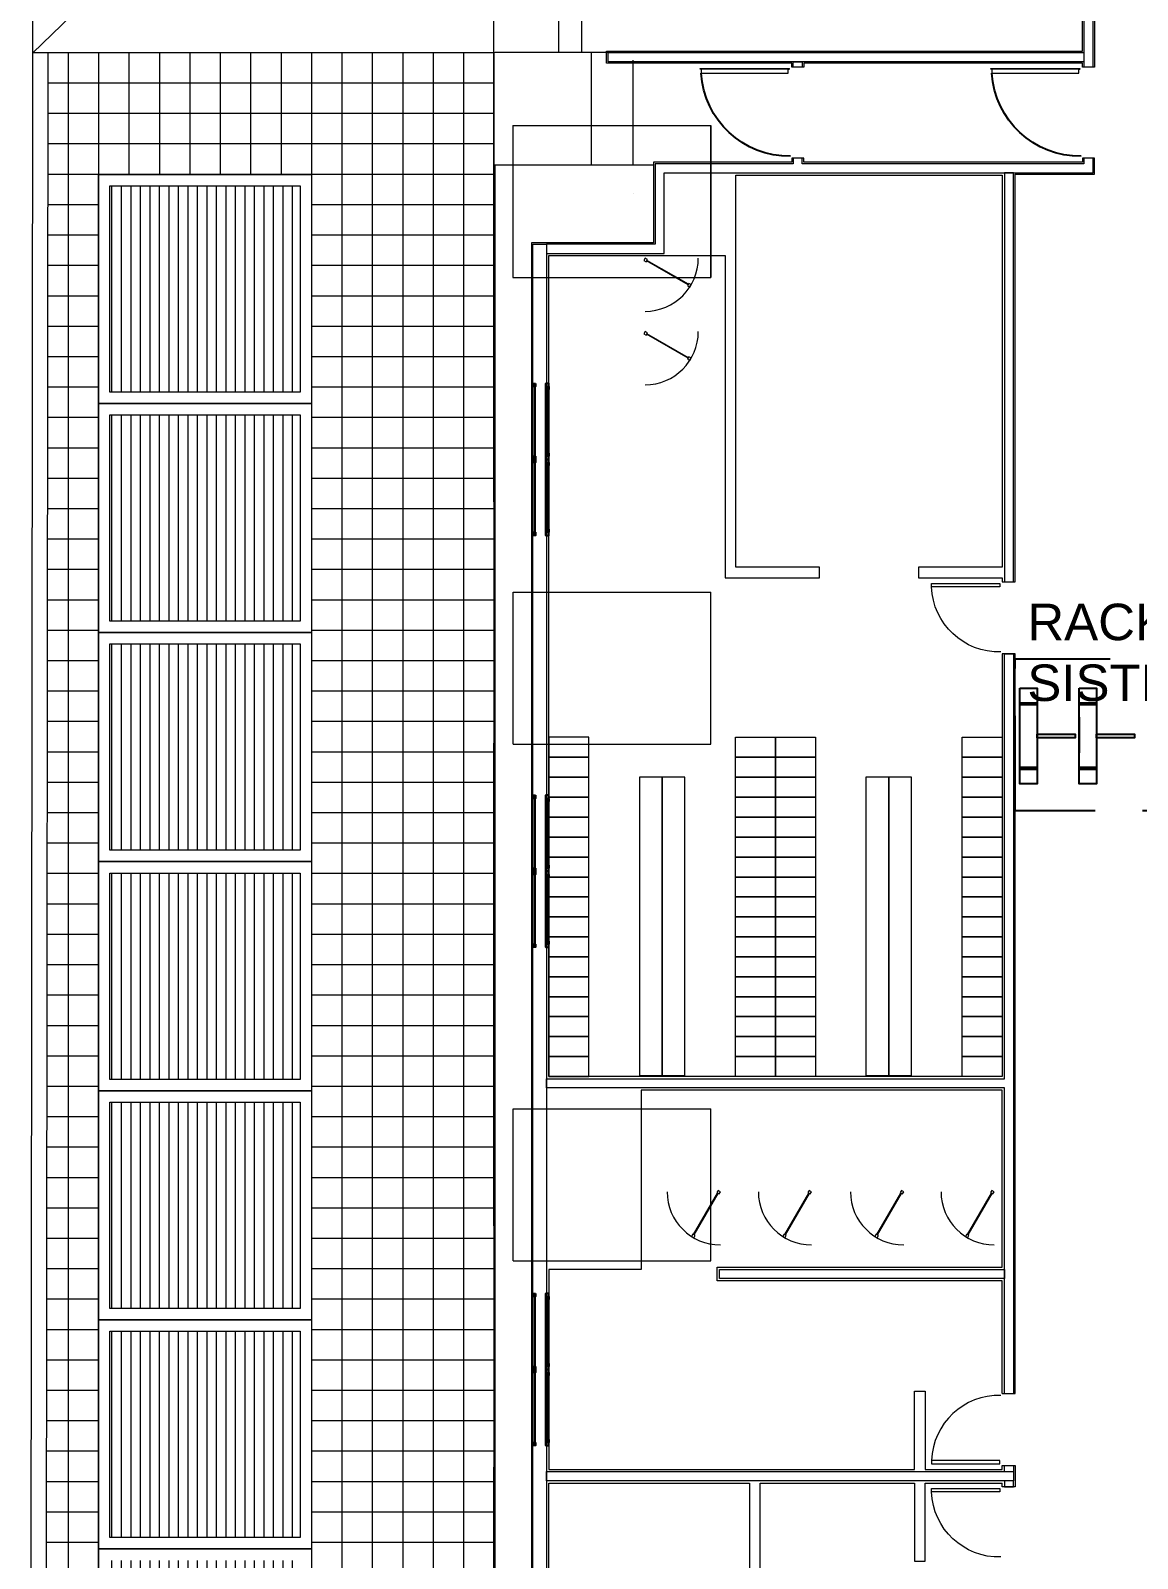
# Model space of a CAD drawing. Header units: millimetres. Extents: x 27 to 171, y 81 to 155.
# Drawn here: x 27.13 to 41.69, y 95 to 115.1 of the extents above; entities that cross this region are included whole.
import ezdxf

# ---------------------------------------------------------------- set-up
doc = ezdxf.new("R2010")
doc.units = ezdxf.units.MM
doc.linetypes.add('HIDDEN', pattern=[9.525, 6.35, -3.175])
doc.linetypes.add('IRI-OCASA-Layout R 9$0$HIDDEN', pattern=[0.375, 0.25, -0.125])
for name, color, linetype, lineweight in [('IRI-OCASA-Layout R 9$0$CERRAMIENTO CHAPA', 252, 'Continuous', 9), ('OCASA_TODAS_r08$0$CARP-BARRIDO', 252, 'Continuous', 15), ('OCASA_TODAS_r08$0$CARP-HOJA', 252, 'Continuous', 20), ('OCASA_TODAS_r08$0$CARPINTERIA', 252, 'Continuous', 15), ('OCASA_TODAS_r08$0$CGC VIGAS', 252, 'HIDDEN', 15), ('OCASA_TODAS_r08$0$EQUIPAMIENTO', 252, 'Continuous', 15), ('OCASA_TODAS_r08$0$MURO CEMENTO DE 12', 252, 'Continuous', 20), ('OCASA_TODAS_r08$0$MURO CERAMICO DE 12', 252, 'Continuous', 20), ('OCASA_TODAS_r08$0$MURO CERAMICO DE 18', 252, 'Continuous', 20), ('OCASA_TODAS_r08$0$REVESTIMIENTOS', 252, 'Continuous', 20), ('OCASA_TODAS_r08$0$REVOQUES', 251, 'Continuous', 15), ('OCASA_TODAS_r08$0$SANITARIOS', 251, 'Continuous', 15), ('OCASA_TODAS_r08$0$VEREDA', 251, 'Continuous', 15)]:
    doc.layers.add(name, color=color, linetype=linetype, lineweight=lineweight)
doc.layers.add('IRI-OCASA-Layout R 9$0$OCA_Mobiliario', color=252, linetype='Continuous')
doc.layers.get('OCASA_TODAS_r08$0$CARPINTERIA').off()
doc.layers.get('OCASA_TODAS_r08$0$SANITARIOS').off()
doc.styles.add('IRI-OCASA-Layout R 9$0$Standard', font='arial.ttf')

# ---------------------------------------------------------------- blocks, each defined once
blk = doc.blocks.new('OCASA_TODAS_r08$0$Estructura PB para Arquitectura')
at = {"layer": 'OCASA_TODAS_r08$0$CGC VIGAS', "lineweight": 9}
for p, q in [((1098.108345, 396.501705, -0.000029), (1098.108345, 435.524255, -0.000029)), ((1098.108222, 374.99809, -0.000029), (1098.108222, 401.069086, -0.000029)), ((1098.358345, 399.001265, -0.000029), (1100.958882, 399.001498, -0.000029)), ((1098.358345, 399.001265, -0.000029), (1098.358345, 397.001683, -0.000029)), ((1100.958882, 399.001498, -0.000029), (1100.958882, 397.001451, -0.000029)), ((1100.959274, 397.001729, -0.000029), (1100.959274, 399.00159, -0.000029)), ((1099.941064, 398.101697, -0.000029), (1099.941242, 398.101697, -0.000029)), ((1098.358345, 397.001683, -0.000029), (1100.958882, 397.001451, -0.000029)), ((1098.358737, 397.001497, -0.000029), (1100.959274, 397.001729, -0.000029)), ((1100.959509, 390.863229, -0.000029), (1100.959509, 392.86309, -0.000029)), ((1098.358971, 390.862997, -0.000029), (1100.959509, 390.863229, -0.000029)), ((1100.959274, 384.063229, -0.000029), (1100.959274, 386.06309, -0.000029)), ((1098.358737, 384.062997, -0.000029), (1100.959274, 384.063229, -0.000029))]:
    blk.add_line(p, q, dxfattribs=at)
for points in [[(1098.358737, 397.001497), (1098.358737, 399.001358), (1100.959274, 399.00159)], [(1098.358971, 390.862997), (1098.358971, 392.862858), (1100.959509, 392.86309)], [(1098.358737, 384.062997), (1098.358737, 386.062858), (1100.959274, 386.06309)]]:
    blk.add_lwpolyline(points, dxfattribs=at)
blk = doc.blocks.new('OCASA_TODAS_r08$0$P10 70-035')
at = {"layer": 'OCASA_TODAS_r08$0$CARP-BARRIDO'}
blk.add_arc((0, 0.035), 0.7, 0, 90, dxfattribs=at)
at = {"layer": 'OCASA_TODAS_r08$0$CARP-HOJA'}
for p, q in [((0.344191, 0.604157), (0.029191, 0.058561)), ((0.35112, 0.600157), (0.03612, 0.054561))]:
    blk.add_line(p, q, dxfattribs=at)
for points in [[(0.35, 0.641218), (0.3325, 0.610907), (0.362811, 0.593407), (0.380311, 0.623718)], [(0.0175, 0.065311), (0, 0.035), (0.030311, 0.0175), (0.047811, 0.047811)]]:
    blk.add_lwpolyline(points, close=True, dxfattribs=at)
blk = doc.blocks.new('OCASA_TODAS_r08$0$SE 16')
at = {"layer": 'OCASA_TODAS_r08$0$CARP-BARRIDO', "lineweight": -3}
blk.add_arc((-36.41539, -19.636195), 1.16501, 179.476971, 266.48031, dxfattribs=at)
at = {"layer": 'OCASA_TODAS_r08$0$CARP-HOJA'}
for p, q in [((-36.486912, -20.799008), (-36.486912, -19.654008)), ((-36.486912, -19.654008), (-36.431912, -19.654008)), ((-36.485712, -19.812314), (-36.485712, -19.655208)), ((-36.485712, -19.655208), (-36.430712, -19.655208)), ((-36.431912, -19.654008), (-36.431912, -19.641508)), ((-36.430712, -19.641508), (-36.430712, -19.655208)), ((-36.428112, -19.797314), (-36.428112, -19.641508)), ((-36.426912, -20.811508), (-36.426912, -19.641508)), ((-36.485712, -20.797808), (-36.485712, -19.812314)), ((-36.428112, -20.811508), (-36.428112, -19.797314)), ((-36.431912, -20.799008), (-36.486912, -20.799008)), ((-36.430712, -20.797808), (-36.485712, -20.797808)), ((-36.431912, -20.799008), (-36.431912, -20.811508)), ((-36.430712, -20.797808), (-36.430712, -20.811508))]:
    blk.add_line(p, q, dxfattribs=at)
for centre, radius, start, end in [((-36.429412, -19.641508), 0.0025, 0, 180), ((-36.429412, -19.641508), 0.0013, 0, 180), ((-36.429412, -20.811508), 0.0025, 180, 0), ((-36.429412, -20.811508), 0.0013, 180, 0)]:
    blk.add_arc(centre, radius, start, end, dxfattribs=at)
blk = doc.blocks.new("OCASA_TODAS_r08$0$P1'' 17")
at = {"layer": 'OCASA_TODAS_r08$0$CARP-BARRIDO'}
blk.add_arc((-15.161196, -13.401783, -0.000123), 0.885209, 178.329117, 268.111658, dxfattribs=at)
at = {"layer": 'OCASA_TODAS_r08$0$CARP-HOJA', "extrusion": (1.67932e-05, 6.2673e-05, 1), "elevation": -0.001102}
blk.add_lwpolyline([(-15.190365, -13.390868), (-15.190365, -14.286511), (-15.14586, -14.286511), (-15.14586, -13.390868)], close=True, dxfattribs=at)
blk = doc.blocks.new('molinete')
at = {"layer": 'IRI-OCASA-Layout R 9$0$OCA_Mobiliario'}
for p, q in [((-1.787829, 236.881325), (-1.557829, 236.881325)), ((-1.787829, 236.858481), (-1.557829, 236.858481)), ((-1.787829, 236.032082), (-1.557829, 236.032082)), ((-1.787829, 236.009238), (-1.557829, 236.009238))]:
    blk.add_line(p, q, dxfattribs=at)
at = {"layer": 'IRI-OCASA-Layout R 9$0$OCA_Mobiliario', "color": 251}
blk.add_lwpolyline([(-1.787829, 237.075281), (-1.557829, 237.075281), (-1.557829, 235.815281), (-1.787829, 235.815281)], close=True, dxfattribs=at)
at = {"layer": 'IRI-OCASA-Layout R 9$0$OCA_Mobiliario'}
blk.add_lwpolyline([(-1.557829, 236.420281), (-1.557829, 236.470281), (-1.059829, 236.470281), (-1.059829, 236.420281)], close=True, dxfattribs=at)

msp = doc.modelspace()

# ---------------------------------------------------------------- hatches: boundary and pattern name
at = {"layer": 'OCASA_TODAS_r08$0$VEREDA'}
h = msp.add_hatch(dxfattribs=at)
h.set_pattern_fill('LINE', color=256, angle=270)
h.set_pattern_definition([(270, (13.95129, 58.08296), (0.125, 0), [])])
h.paths.add_polyline_path([(30.674, 89.248), (28.174, 89.248), (28.174, 91.962), (30.674, 91.962)])
h.paths.add_polyline_path([(30.674, 92.262), (28.174, 92.262), (28.174, 94.976), (30.674, 94.976)])
h.paths.add_polyline_path([(30.674, 95.276), (28.174, 95.276), (28.174, 97.99), (30.674, 97.99)])
h.paths.add_polyline_path([(30.674, 98.29), (28.174, 98.29), (28.174, 101.005), (30.674, 101.005)])
h.paths.add_polyline_path([(30.674, 101.305), (28.174, 101.305), (28.174, 104.019), (30.674, 104.019)])
h.paths.add_polyline_path([(30.674, 104.319), (28.174, 104.319), (28.174, 107.033), (30.674, 107.033)])
h.paths.add_polyline_path([(30.674, 107.333), (28.174, 107.333), (28.174, 110.047), (30.674, 110.047)])
h.paths.add_polyline_path([(30.674, 110.347), (28.174, 110.347), (28.174, 113.061), (30.674, 113.061)])

# ---------------------------------------------------------------- linework, layer by layer
at = {"color": 4}
for points, elevation in [([(33.77, 110.462), (33.77, 110.422), (33.75, 110.422), (33.75, 110.462)], 0.001), ([(33.946, 110.422), (33.946, 110.382), (33.926, 110.382), (33.926, 110.422)], 0.001), ([(33.77, 109.502), (33.77, 109.462), (33.75, 109.462), (33.75, 109.502)], 0.001), ([(33.77, 109.462), (33.77, 109.422), (33.75, 109.422), (33.75, 109.462)], 0.001), ([(33.946, 109.542), (33.946, 109.502), (33.926, 109.502), (33.926, 109.542)], -0.332), ([(33.946, 109.422), (33.946, 109.382), (33.926, 109.382), (33.926, 109.422)], 0.001), ([(33.77, 108.502), (33.77, 108.462), (33.75, 108.462), (33.75, 108.502)], 0.001), ([(33.946, 108.542), (33.946, 108.502), (33.926, 108.502), (33.926, 108.542)], -0.332), ([(33.77, 105.042), (33.77, 105.002), (33.75, 105.002), (33.75, 105.042)], 0.001), ([(33.946, 105.002), (33.946, 104.962), (33.926, 104.962), (33.926, 105.002)], 0.001), ([(33.77, 104.082), (33.77, 104.042), (33.75, 104.042), (33.75, 104.082)], 0.001), ([(33.77, 104.042), (33.77, 104.002), (33.75, 104.002), (33.75, 104.042)], 0.001), ([(33.946, 104.122), (33.946, 104.082), (33.926, 104.082), (33.926, 104.122)], -0.332), ([(33.946, 104.002), (33.946, 103.962), (33.926, 103.962), (33.926, 104.002)], 0.001), ([(33.946, 103.122), (33.946, 103.082), (33.926, 103.082), (33.926, 103.122)], -0.332), ([(33.77, 103.082), (33.77, 103.042), (33.75, 103.042), (33.75, 103.082)], 0.001), ([(33.946, 97.568), (33.946, 97.528), (33.926, 97.528), (33.926, 97.568)], -0.333), ([(33.946, 96.568), (33.946, 96.528), (33.926, 96.528), (33.926, 96.568)], -0.333)]:
    msp.add_lwpolyline(points, close=True, dxfattribs=dict(at, elevation=elevation))
for points, elevation in [([(33.757, 110.422), (33.757, 109.502)], -0.665), ([(33.763, 110.422), (33.763, 109.502)], -0.665), ([(33.926, 110.462), (33.906, 110.462), (33.906, 110.422), (33.926, 110.422)], 0.001), ([(33.926, 110.422), (33.946, 110.422), (33.946, 110.462), (33.926, 110.462)], 0.001), ([(33.933, 110.382), (33.933, 109.542)], -0.332), ([(33.939, 110.382), (33.939, 109.542)], -0.332), ([(33.757, 109.422), (33.757, 108.502)], -0.665), ([(33.763, 109.422), (33.763, 108.502)], -0.665), ([(33.926, 109.502), (33.906, 109.502), (33.906, 109.462), (33.926, 109.462)], 0.001), ([(33.926, 109.462), (33.906, 109.462), (33.906, 109.422), (33.926, 109.422)], 0.001), ([(33.926, 109.462), (33.946, 109.462), (33.946, 109.502), (33.926, 109.502)], 0.001), ([(33.926, 109.422), (33.946, 109.422), (33.946, 109.462), (33.926, 109.462)], 0.001), ([(33.933, 109.382), (33.933, 108.542)], -0.332), ([(33.939, 109.382), (33.939, 108.542)], -0.332), ([(33.926, 108.502), (33.906, 108.502), (33.906, 108.462), (33.926, 108.462)], 0.001), ([(33.926, 108.462), (33.946, 108.462), (33.946, 108.502), (33.926, 108.502)], 0.001), ([(33.757, 105.002), (33.757, 104.082)], -0.665), ([(33.763, 105.002), (33.763, 104.082)], -0.665), ([(33.926, 105.042), (33.906, 105.042), (33.906, 105.002), (33.926, 105.002)], 0.001), ([(33.926, 105.002), (33.946, 105.002), (33.946, 105.042), (33.926, 105.042)], 0.001), ([(33.933, 104.962), (33.933, 104.122)], -0.332), ([(33.939, 104.962), (33.939, 104.122)], -0.332), ([(33.757, 104.002), (33.757, 103.082)], -0.665), ([(33.763, 104.002), (33.763, 103.082)], -0.665), ([(33.926, 104.082), (33.906, 104.082), (33.906, 104.042), (33.926, 104.042)], 0.001), ([(33.926, 104.042), (33.906, 104.042), (33.906, 104.002), (33.926, 104.002)], 0.001), ([(33.926, 104.042), (33.946, 104.042), (33.946, 104.082), (33.926, 104.082)], 0.001), ([(33.926, 104.002), (33.946, 104.002), (33.946, 104.042), (33.926, 104.042)], 0.001), ([(33.933, 103.962), (33.933, 103.122)], -0.332), ([(33.939, 103.962), (33.939, 103.122)], -0.332), ([(33.926, 103.082), (33.906, 103.082), (33.906, 103.042), (33.926, 103.042)], 0.001), ([(33.926, 103.042), (33.946, 103.042), (33.946, 103.082), (33.926, 103.082)], 0.001), ([(33.757, 98.448), (33.757, 97.528)], -0.666), ([(33.763, 98.448), (33.763, 97.528)], -0.666), ([(33.933, 98.408), (33.933, 97.568)], -0.333), ([(33.939, 98.408), (33.939, 97.568)], -0.333), ([(33.757, 97.448), (33.757, 96.528)], -0.666), ([(33.763, 97.448), (33.763, 96.528)], -0.666), ([(33.933, 97.408), (33.933, 96.568)], -0.333), ([(33.939, 97.408), (33.939, 96.568)], -0.333)]:
    msp.add_lwpolyline(points, dxfattribs=dict(at, elevation=elevation))
at = {"color": 251}
for points, elevation in [([(33.906, 109.462), (33.906, 110.462)], -0.332), ([(33.946, 109.462), (33.946, 110.462)], -0.332), ([(33.906, 108.462), (33.906, 109.462)], -0.332), ([(33.946, 108.462), (33.946, 109.462)], -0.332), ([(33.906, 104.042), (33.906, 105.042)], -0.332), ([(33.946, 104.042), (33.946, 105.042)], -0.332), ([(33.906, 103.042), (33.906, 104.042)], -0.332), ([(33.946, 103.042), (33.946, 104.042)], -0.332), ([(33.906, 97.488), (33.906, 98.488)], -0.333), ([(33.946, 97.488), (33.946, 98.488)], -0.333), ([(33.906, 96.488), (33.906, 97.488)], -0.333), ([(33.946, 96.488), (33.946, 97.488)], -0.333)]:
    msp.add_lwpolyline(points, dxfattribs=dict(at, elevation=elevation))
at = {"color": 4}
for points in [[(33.77, 98.488), (33.77, 98.448), (33.75, 98.448), (33.75, 98.488)], [(33.946, 98.448), (33.946, 98.408), (33.926, 98.408), (33.926, 98.448)], [(33.77, 97.528), (33.77, 97.488), (33.75, 97.488), (33.75, 97.528)], [(33.77, 97.488), (33.77, 97.448), (33.75, 97.448), (33.75, 97.488)], [(33.946, 97.448), (33.946, 97.408), (33.926, 97.408), (33.926, 97.448)], [(33.77, 96.528), (33.77, 96.488), (33.75, 96.488), (33.75, 96.528)]]:
    msp.add_lwpolyline(points, close=True, dxfattribs=at)
for points in [[(33.926, 98.488), (33.906, 98.488), (33.906, 98.448), (33.926, 98.448)], [(33.926, 98.448), (33.946, 98.448), (33.946, 98.488), (33.926, 98.488)], [(33.926, 97.528), (33.906, 97.528), (33.906, 97.488), (33.926, 97.488)], [(33.926, 97.488), (33.946, 97.488), (33.946, 97.528), (33.926, 97.528)], [(33.926, 97.488), (33.906, 97.488), (33.906, 97.448), (33.926, 97.448)], [(33.926, 97.448), (33.946, 97.448), (33.946, 97.488), (33.926, 97.488)], [(33.926, 96.528), (33.906, 96.528), (33.906, 96.488), (33.926, 96.488)], [(33.926, 96.488), (33.946, 96.488), (33.946, 96.528), (33.926, 96.528)]]:
    msp.add_lwpolyline(points, dxfattribs=at)
at = {"layer": 'IRI-OCASA-Layout R 9$0$OCA_Mobiliario', "color": 6}
msp.add_line((40.92, 106.07), (40.92, 105.6), dxfattribs=at)
at = {"layer": 'IRI-OCASA-Layout R 9$0$OCA_Mobiliario', "linetype": 'IRI-OCASA-Layout R 9$0$HIDDEN', "ltscale": 5}
msp.add_lwpolyline([(40.076, 106.838), (43.004, 106.838), (43.004, 104.837), (40.076, 104.837)], close=True, dxfattribs=at)
at = {"layer": 'OCASA_TODAS_r08$0$EQUIPAMIENTO'}
for points in [[(33.946, 105.542), (34.471, 105.542), (34.471, 105.805), (33.946, 105.805)], [(33.946, 105.542), (34.471, 105.542), (34.471, 105.805), (33.946, 105.805)], [(39.906, 105.542), (39.381, 105.542), (39.381, 105.805), (39.906, 105.805)], [(39.906, 105.542), (39.381, 105.542), (39.381, 105.805), (39.906, 105.805)], [(33.946, 105.28), (34.471, 105.28), (34.471, 105.542), (33.946, 105.542)], [(39.906, 105.28), (39.381, 105.28), (39.381, 105.542), (39.906, 105.542)], [(33.946, 105.017), (34.471, 105.017), (34.471, 105.28), (33.946, 105.28)], [(33.946, 105.017), (34.471, 105.017), (34.471, 105.28), (33.946, 105.28)], [(39.906, 105.017), (39.381, 105.017), (39.381, 105.28), (39.906, 105.28)], [(39.906, 105.017), (39.381, 105.017), (39.381, 105.28), (39.906, 105.28)], [(33.946, 104.755), (34.471, 104.755), (34.471, 105.017), (33.946, 105.017)], [(39.906, 104.755), (39.381, 104.755), (39.381, 105.017), (39.906, 105.017)], [(33.946, 104.492), (34.471, 104.492), (34.471, 104.755), (33.946, 104.755)], [(33.946, 104.492), (34.471, 104.492), (34.471, 104.755), (33.946, 104.755)], [(39.906, 104.492), (39.381, 104.492), (39.381, 104.755), (39.906, 104.755)], [(39.906, 104.492), (39.381, 104.492), (39.381, 104.755), (39.906, 104.755)], [(33.946, 104.23), (34.471, 104.23), (34.471, 104.492), (33.946, 104.492)], [(33.946, 104.23), (34.471, 104.23), (34.471, 104.492), (33.946, 104.492)], [(39.906, 104.23), (39.381, 104.23), (39.381, 104.492), (39.906, 104.492)], [(39.906, 104.23), (39.381, 104.23), (39.381, 104.492), (39.906, 104.492)], [(33.946, 103.967), (34.471, 103.967), (34.471, 104.23), (33.946, 104.23)], [(39.906, 103.967), (39.381, 103.967), (39.381, 104.23), (39.906, 104.23)], [(33.946, 103.705), (34.471, 103.705), (34.471, 103.967), (33.946, 103.967)], [(33.946, 103.705), (34.471, 103.705), (34.471, 103.967), (33.946, 103.967)], [(39.906, 103.705), (39.381, 103.705), (39.381, 103.967), (39.906, 103.967)], [(39.906, 103.705), (39.381, 103.705), (39.381, 103.967), (39.906, 103.967)], [(33.946, 103.442), (34.471, 103.442), (34.471, 103.705), (33.946, 103.705)], [(33.946, 103.442), (34.471, 103.442), (34.471, 103.705), (33.946, 103.705)], [(39.906, 103.442), (39.381, 103.442), (39.381, 103.705), (39.906, 103.705)], [(39.906, 103.442), (39.381, 103.442), (39.381, 103.705), (39.906, 103.705)], [(33.946, 103.18), (34.471, 103.18), (34.471, 103.442), (33.946, 103.442)], [(39.906, 103.18), (39.381, 103.18), (39.381, 103.442), (39.906, 103.442)], [(33.946, 102.917), (34.471, 102.917), (34.471, 103.18), (33.946, 103.18)], [(33.946, 102.917), (34.471, 102.917), (34.471, 103.18), (33.946, 103.18)], [(39.906, 102.917), (39.381, 102.917), (39.381, 103.18), (39.906, 103.18)], [(39.906, 102.917), (39.381, 102.917), (39.381, 103.18), (39.906, 103.18)], [(33.946, 102.655), (34.471, 102.655), (34.471, 102.917), (33.946, 102.917)], [(33.946, 102.655), (34.471, 102.655), (34.471, 102.917), (33.946, 102.917)], [(39.906, 102.655), (39.381, 102.655), (39.381, 102.917), (39.906, 102.917)], [(39.906, 102.655), (39.381, 102.655), (39.381, 102.917), (39.906, 102.917)], [(33.946, 102.392), (34.471, 102.392), (34.471, 102.655), (33.946, 102.655)], [(39.906, 102.392), (39.381, 102.392), (39.381, 102.655), (39.906, 102.655)], [(33.946, 102.13), (34.471, 102.13), (34.471, 102.392), (33.946, 102.392)], [(33.946, 102.13), (34.471, 102.13), (34.471, 102.392), (33.946, 102.392)], [(39.906, 102.13), (39.381, 102.13), (39.381, 102.392), (39.906, 102.392)], [(39.906, 102.13), (39.381, 102.13), (39.381, 102.392), (39.906, 102.392)], [(33.946, 101.867), (34.471, 101.867), (34.471, 102.13), (33.946, 102.13)], [(33.946, 101.867), (34.471, 101.867), (34.471, 102.13), (33.946, 102.13)], [(39.906, 101.867), (39.381, 101.867), (39.381, 102.13), (39.906, 102.13)], [(39.906, 101.867), (39.381, 101.867), (39.381, 102.13), (39.906, 102.13)], [(33.946, 101.605), (34.471, 101.605), (34.471, 101.867), (33.946, 101.867)], [(39.906, 101.605), (39.381, 101.605), (39.381, 101.867), (39.906, 101.867)], [(33.946, 101.342), (34.471, 101.342), (34.471, 101.605), (33.946, 101.605)], [(33.946, 101.342), (34.471, 101.342), (34.471, 101.605), (33.946, 101.605)], [(39.906, 101.342), (39.381, 101.342), (39.381, 101.605), (39.906, 101.605)], [(39.906, 101.342), (39.381, 101.342), (39.381, 101.605), (39.906, 101.605)]]:
    msp.add_lwpolyline(points, close=True, dxfattribs=at)
for points, elevation in [([(36.926, 105.542), (36.401, 105.542), (36.401, 105.805), (36.926, 105.805)], 0.001), ([(37.451, 105.542), (36.926, 105.542), (36.926, 105.805), (37.451, 105.805)], 0.001), ([(36.926, 105.28), (36.401, 105.28), (36.401, 105.542), (36.926, 105.542)], 0.001), ([(37.451, 105.28), (36.926, 105.28), (36.926, 105.542), (37.451, 105.542)], 0.001), ([(35.436, 101.355), (35.436, 105.28), (35.136, 105.28), (35.136, 101.355)], 0.001), ([(35.736, 101.355), (35.736, 105.28), (35.436, 105.28), (35.436, 101.355)], 0.001), ([(36.926, 105.017), (36.401, 105.017), (36.401, 105.28), (36.926, 105.28)], 0.001), ([(37.451, 105.017), (36.926, 105.017), (36.926, 105.28), (37.451, 105.28)], 0.001), ([(38.416, 101.355), (38.416, 105.28), (38.116, 105.28), (38.116, 101.355)], 0.002), ([(38.716, 101.355), (38.716, 105.28), (38.416, 105.28), (38.416, 101.355)], 0.002), ([(36.926, 104.755), (36.401, 104.755), (36.401, 105.017), (36.926, 105.017)], 0.001), ([(37.451, 104.755), (36.926, 104.755), (36.926, 105.017), (37.451, 105.017)], 0.001), ([(36.926, 104.492), (36.401, 104.492), (36.401, 104.755), (36.926, 104.755)], 0.001), ([(36.926, 104.492), (36.401, 104.492), (36.401, 104.755), (36.926, 104.755)], 0.001), ([(37.451, 104.492), (36.926, 104.492), (36.926, 104.755), (37.451, 104.755)], 0.001), ([(37.451, 104.492), (36.926, 104.492), (36.926, 104.755), (37.451, 104.755)], 0.001), ([(36.926, 104.23), (36.401, 104.23), (36.401, 104.492), (36.926, 104.492)], 0.001), ([(37.451, 104.23), (36.926, 104.23), (36.926, 104.492), (37.451, 104.492)], 0.001), ([(36.926, 103.967), (36.401, 103.967), (36.401, 104.23), (36.926, 104.23)], 0.001), ([(37.451, 103.967), (36.926, 103.967), (36.926, 104.23), (37.451, 104.23)], 0.001), ([(36.926, 103.705), (36.401, 103.705), (36.401, 103.967), (36.926, 103.967)], 0.001), ([(36.926, 103.705), (36.401, 103.705), (36.401, 103.967), (36.926, 103.967)], 0.001), ([(37.451, 103.705), (36.926, 103.705), (36.926, 103.967), (37.451, 103.967)], 0.001), ([(37.451, 103.705), (36.926, 103.705), (36.926, 103.967), (37.451, 103.967)], 0.001), ([(36.926, 103.442), (36.401, 103.442), (36.401, 103.705), (36.926, 103.705)], 0.001), ([(37.451, 103.442), (36.926, 103.442), (36.926, 103.705), (37.451, 103.705)], 0.001), ([(36.926, 103.18), (36.401, 103.18), (36.401, 103.442), (36.926, 103.442)], 0.001), ([(37.451, 103.18), (36.926, 103.18), (36.926, 103.442), (37.451, 103.442)], 0.001), ([(36.926, 102.917), (36.401, 102.917), (36.401, 103.18), (36.926, 103.18)], 0.001), ([(36.926, 102.917), (36.401, 102.917), (36.401, 103.18), (36.926, 103.18)], 0.001), ([(37.451, 102.917), (36.926, 102.917), (36.926, 103.18), (37.451, 103.18)], 0.001), ([(37.451, 102.917), (36.926, 102.917), (36.926, 103.18), (37.451, 103.18)], 0.001), ([(36.926, 102.655), (36.401, 102.655), (36.401, 102.917), (36.926, 102.917)], 0.001), ([(37.451, 102.655), (36.926, 102.655), (36.926, 102.917), (37.451, 102.917)], 0.001), ([(36.926, 102.392), (36.401, 102.392), (36.401, 102.655), (36.926, 102.655)], 0.001), ([(37.451, 102.392), (36.926, 102.392), (36.926, 102.655), (37.451, 102.655)], 0.001), ([(36.926, 102.13), (36.401, 102.13), (36.401, 102.392), (36.926, 102.392)], 0.001), ([(36.926, 102.13), (36.401, 102.13), (36.401, 102.392), (36.926, 102.392)], 0.001), ([(37.451, 102.13), (36.926, 102.13), (36.926, 102.392), (37.451, 102.392)], 0.001), ([(37.451, 102.13), (36.926, 102.13), (36.926, 102.392), (37.451, 102.392)], 0.001), ([(36.926, 101.867), (36.401, 101.867), (36.401, 102.13), (36.926, 102.13)], 0.001), ([(37.451, 101.867), (36.926, 101.867), (36.926, 102.13), (37.451, 102.13)], 0.001), ([(36.926, 101.605), (36.401, 101.605), (36.401, 101.867), (36.926, 101.867)], 0.001), ([(37.451, 101.605), (36.926, 101.605), (36.926, 101.867), (37.451, 101.867)], 0.001), ([(36.926, 101.342), (36.401, 101.342), (36.401, 101.605), (36.926, 101.605)], 0.001), ([(36.926, 101.342), (36.401, 101.342), (36.401, 101.605), (36.926, 101.605)], 0.001), ([(37.451, 101.342), (36.926, 101.342), (36.926, 101.605), (37.451, 101.605)], 0.001), ([(37.451, 101.342), (36.926, 101.342), (36.926, 101.605), (37.451, 101.605)], 0.001)]:
    msp.add_lwpolyline(points, close=True, dxfattribs=dict(at, elevation=elevation))
at = {"layer": 'OCASA_TODAS_r08$0$MURO CEMENTO DE 12'}
for points in [[(41.102, 114.622), (41.102, 117.242), (40.982, 117.242), (40.982, 114.622)], [(40.982, 113.425), (40.982, 113.352), (37.279, 113.352), (37.279, 113.425), (37.159, 113.425), (37.159, 113.352), (35.344, 113.352), (35.344, 112.292), (33.916, 112.292), (33.916, 112.172), (35.464, 112.172), (35.464, 113.232), (41.102, 113.232), (41.102, 113.425)]]:
    msp.add_lwpolyline(points, dxfattribs=at)
for points in [[(34.726, 114.814), (40.982, 114.814), (40.982, 114.694), (34.726, 114.694)], [(37.159, 114.694), (37.279, 114.694), (37.279, 114.622), (37.159, 114.622)]]:
    msp.add_lwpolyline(points, close=True, dxfattribs=at)
at = {"layer": 'OCASA_TODAS_r08$0$MURO CERAMICO DE 12'}
for points in [[(40.056, 113.232), (39.936, 113.232), (39.936, 107.852), (40.056, 107.852)], [(36.189, 98.803), (39.936, 98.803), (39.936, 98.683), (36.189, 98.683)], [(33.916, 96.144), (40.056, 96.144), (40.056, 96.024), (33.916, 96.024)]]:
    msp.add_lwpolyline(points, close=True, dxfattribs=at)
for points in [[(39.936, 97.171), (39.936, 101.192), (33.916, 101.192), (33.916, 101.312), (39.936, 101.312), (39.936, 106.905), (40.056, 106.905), (40.056, 97.171)], [(39.936, 96.144), (39.936, 96.224), (40.056, 96.224), (40.056, 96.144)], [(39.936, 96.024), (39.936, 95.944), (40.056, 95.944), (40.056, 96.024)]]:
    msp.add_lwpolyline(points, dxfattribs=at)
at = {"layer": 'OCASA_TODAS_r08$0$MURO CERAMICO DE 18'}
msp.add_lwpolyline([(33.916, 112.292), (33.916, 89.729), (33.736, 89.729), (33.736, 112.292), (33.916, 112.292)], dxfattribs=at)
at = {"layer": 'OCASA_TODAS_r08$0$REVESTIMIENTOS'}
for points in [[(39.906, 106.905), (39.906, 101.342), (33.946, 101.342), (33.946, 112.142), (36.266, 112.142), (36.266, 107.902), (37.506, 107.902), (37.506, 108.042), (36.406, 108.042), (36.406, 113.202), (39.906, 113.202), (39.906, 108.042), (38.806, 108.042), (38.806, 107.902), (39.906, 107.902), (39.906, 107.852)], [(39.906, 97.171), (39.906, 98.653), (36.159, 98.653), (36.159, 98.833), (39.906, 98.833), (39.906, 101.162), (35.159, 101.162), (35.159, 98.802), (33.946, 98.802), (33.946, 96.174), (36.726, 96.174), (38.756, 96.174), (38.756, 97.201), (38.896, 97.201), (38.896, 96.174), (39.906, 96.174)], [(39.906, 96.174), (39.906, 96.224), (39.951, 96.224)], [(33.946, 93.5), (33.946, 95.994), (36.586, 95.994), (36.586, 94.314), (36.726, 94.314), (36.726, 95.994), (38.756, 95.994), (38.756, 94.966), (38.896, 94.966), (38.896, 95.994), (39.906, 95.994)], [(39.906, 95.944), (39.906, 95.994)]]:
    msp.add_lwpolyline(points, dxfattribs=at)
at = {"layer": 'OCASA_TODAS_r08$0$REVOQUES'}
for points in [[(40.962, 114.834), (40.962, 117.262), (41.122, 117.262), (41.122, 114.622), (40.962, 114.622)], [(40.962, 114.674), (37.299, 114.674), (37.299, 114.622), (37.139, 114.622), (37.139, 114.674), (34.706, 114.674), (34.706, 114.834), (40.962, 114.834)], [(40.962, 114.622), (40.962, 114.622), (40.962, 114.674)], [(39.906, 107.852), (40.076, 107.852), (40.076, 113.212), (41.122, 113.212), (41.122, 113.425), (40.962, 113.425), (40.962, 113.372), (37.299, 113.372), (37.299, 113.425), (37.139, 113.425), (37.139, 113.372), (35.324, 113.372), (35.324, 112.312), (33.716, 112.312), (33.716, 89.709), (38.08, 89.709), (38.08, 85.782), (43.625, 85.782)], [(39.906, 97.171), (40.076, 97.171), (40.076, 106.905), (39.906, 106.905)], [(39.946, 96.224), (40.076, 96.224), (40.076, 95.944), (39.906, 95.944)]]:
    msp.add_lwpolyline(points, dxfattribs=at)
at = {"layer": 'OCASA_TODAS_r08$0$VEREDA'}
for p, q in [((27.168, 126.737), (27.156, 114.565)), ((33.224, 120.682, 0), (27.159, 114.811, 0)), ((34.287, 114.814), (27.159, 114.811)), ((33.224, 114.811, 0), (27.159, 114.811, 0)), ((27.356, 114.808), (27.331, 90.034)), ((34.733, 114.814), (34.381, 114.814)), ((34.503, 114.814), (34.503, 113.333)), ((35.049, 114.714), (35.049, 113.333)), ((27.156, 114.565), (27.131, 90.035)), ((33.224, 114.411, 0), (27.355, 114.411, 0)), ((33.224, 114.011, 0), (27.355, 114.011, 0)), ((33.224, 113.611, 0), (27.355, 113.611, 0)), ((33.224, 113.211, 0), (27.354, 113.211, 0)), ((28.024, 112.811, 0), (27.354, 112.811, 0)), ((33.224, 112.811, 0), (30.824, 112.811, 0)), ((28.024, 112.411, 0), (27.353, 112.411, 0)), ((33.224, 112.411, 0), (30.824, 112.411, 0)), ((28.024, 112.011, 0), (27.353, 112.011, 0)), ((33.224, 112.011, 0), (30.824, 112.011, 0)), ((28.024, 111.611, 0), (27.353, 111.611, 0)), ((33.224, 111.611, 0), (30.824, 111.611, 0)), ((28.024, 111.211, 0), (27.352, 111.211, 0)), ((33.224, 111.211, 0), (30.824, 111.211, 0)), ((28.024, 110.811, 0), (27.352, 110.811, 0)), ((33.224, 110.811, 0), (30.824, 110.811, 0)), ((28.024, 110.411, 0), (27.351, 110.411, 0)), ((33.224, 110.411, 0), (30.824, 110.411, 0)), ((28.024, 110.011, 0), (27.351, 110.011, 0)), ((33.224, 110.011, 0), (30.824, 110.011, 0)), ((28.024, 109.611, 0), (27.351, 109.611, 0)), ((33.224, 109.611, 0), (30.824, 109.611, 0)), ((28.024, 109.211, 0), (27.35, 109.211, 0)), ((33.224, 109.211, 0), (30.824, 109.211, 0)), ((28.024, 108.811, 0), (27.35, 108.811, 0)), ((33.224, 108.811, 0), (30.824, 108.811, 0)), ((28.024, 108.411, 0), (27.349, 108.411, 0)), ((33.224, 108.411, 0), (30.824, 108.411, 0)), ((28.024, 108.011, 0), (27.349, 108.011, 0)), ((33.224, 108.011, 0), (30.824, 108.011, 0)), ((28.024, 107.611, 0), (27.349, 107.611, 0)), ((33.224, 107.611, 0), (30.824, 107.611, 0)), ((28.024, 107.211, 0), (27.348, 107.211, 0)), ((33.224, 107.211, 0), (30.824, 107.211, 0)), ((28.024, 106.811, 0), (27.348, 106.811, 0)), ((33.224, 106.811, 0), (30.824, 106.811, 0)), ((28.024, 106.411, 0), (27.347, 106.411, 0)), ((33.224, 106.411, 0), (30.824, 106.411, 0)), ((28.024, 106.011, 0), (27.347, 106.011, 0)), ((33.224, 106.011, 0), (30.824, 106.011, 0)), ((28.024, 105.611, 0), (27.347, 105.611, 0)), ((33.224, 105.611, 0), (30.824, 105.611, 0)), ((28.024, 105.211, 0), (27.346, 105.211, 0)), ((33.224, 105.211, 0), (30.824, 105.211, 0)), ((28.024, 104.811, 0), (27.346, 104.811, 0)), ((33.224, 104.811, 0), (30.824, 104.811, 0)), ((28.024, 104.411, 0), (27.345, 104.411, 0)), ((33.224, 104.411, 0), (30.824, 104.411, 0)), ((28.024, 104.011, 0), (27.345, 104.011, 0)), ((33.224, 104.011, 0), (30.824, 104.011, 0)), ((28.024, 103.611, 0), (27.345, 103.611, 0)), ((33.224, 103.611, 0), (30.824, 103.611, 0)), ((28.024, 103.211, 0), (27.344, 103.211, 0)), ((33.224, 103.211, 0), (30.824, 103.211, 0)), ((28.024, 102.811, 0), (27.344, 102.811, 0)), ((33.224, 102.811, 0), (30.824, 102.811, 0)), ((28.024, 102.411, 0), (27.343, 102.411, 0)), ((33.224, 102.411, 0), (30.824, 102.411, 0)), ((28.024, 102.011, 0), (27.343, 102.011, 0)), ((33.224, 102.011, 0), (30.824, 102.011, 0)), ((28.024, 101.611, 0), (27.342, 101.611, 0)), ((33.224, 101.611, 0), (30.824, 101.611, 0)), ((28.024, 101.211, 0), (27.342, 101.211, 0)), ((33.224, 101.211, 0), (30.824, 101.211, 0)), ((28.024, 100.811, 0), (27.342, 100.811, 0)), ((33.224, 100.811, 0), (30.824, 100.811, 0)), ((28.024, 100.411, 0), (27.341, 100.411, 0)), ((33.224, 100.411, 0), (30.824, 100.411, 0)), ((28.024, 100.011, 0), (27.341, 100.011, 0)), ((33.224, 100.011, 0), (30.824, 100.011, 0)), ((28.024, 99.611, 0), (27.34, 99.611, 0)), ((33.224, 99.611, 0), (30.824, 99.611, 0)), ((28.024, 99.211, 0), (27.34, 99.211, 0)), ((33.224, 99.211, 0), (30.824, 99.211, 0)), ((28.024, 98.811, 0), (27.34, 98.811, 0)), ((33.224, 98.811, 0), (30.824, 98.811, 0)), ((28.024, 98.411, 0), (27.339, 98.411, 0)), ((33.224, 98.411, 0), (30.824, 98.411, 0)), ((28.024, 98.011, 0), (27.339, 98.011, 0)), ((33.224, 98.011, 0), (30.824, 98.011, 0)), ((28.024, 97.611, 0), (27.338, 97.611, 0)), ((33.224, 97.611, 0), (30.824, 97.611, 0)), ((28.024, 97.211, 0), (27.338, 97.211, 0)), ((33.224, 97.211, 0), (30.824, 97.211, 0)), ((28.024, 96.811, 0), (27.338, 96.811, 0)), ((33.224, 96.811, 0), (30.824, 96.811, 0)), ((28.024, 96.411, 0), (27.337, 96.411, 0)), ((33.224, 96.411, 0), (30.824, 96.411, 0)), ((28.024, 96.011, 0), (27.337, 96.011, 0)), ((33.224, 96.011, 0), (30.824, 96.011, 0)), ((28.024, 95.611, 0), (27.336, 95.611, 0)), ((33.224, 95.611, 0), (30.824, 95.611, 0)), ((28.024, 95.211, 0), (27.336, 95.211, 0)), ((33.224, 95.211, 0), (30.824, 95.211, 0))]:
    msp.add_line(p, q, dxfattribs=at)
for points in [[(34.079, 114.814), (34.079, 126.511)], [(34.381, 114.814), (34.381, 126.511)], [(34.706, 114.814), (33.234, 114.814)], [(35.324, 113.333), (33.234, 113.333), (33.236, 90.111)]]:
    msp.add_lwpolyline(points, dxfattribs=at)
at = {"layer": 'OCASA_TODAS_r08$0$VEREDA', "elevation": 0}
for points in [[(27.624, 114.811), (27.624, 113.211)], [(27.624, 114.811), (27.624, 89.098)], [(28.024, 114.811), (28.024, 89.098)], [(28.424, 114.811), (28.424, 113.211)], [(28.824, 114.811), (28.824, 113.211)], [(29.224, 114.811), (29.224, 113.211)], [(29.624, 114.811), (29.624, 113.211)], [(30.024, 114.811), (30.024, 113.211)], [(30.424, 114.811), (30.424, 113.211)], [(30.824, 114.811), (30.824, 113.211)], [(31.224, 114.812), (31.224, 89.268), (36.91, 83.786), (43.622, 83.751), (57.468, 83.778), (59.127, 83.78), (65.746, 83.794), (67.126, 83.795), (67.874, 83.797)], [(31.624, 114.812), (31.624, 89.438), (37.072, 84.185), (43.622, 84.151), (57.467, 84.178), (59.127, 84.18), (65.746, 84.194), (67.126, 84.195), (67.874, 84.197)], [(32.024, 114.812), (32.024, 89.608), (37.234, 84.584), (43.623, 84.551), (57.466, 84.578), (59.126, 84.58), (65.745, 84.594), (67.125, 84.595), (67.874, 84.597)], [(32.424, 114.813), (32.424, 89.778), (37.397, 84.983), (43.624, 84.951), (57.466, 84.978), (59.125, 84.98), (65.745, 84.994), (67.125, 84.995), (67.874, 84.997)], [(32.824, 114.813), (32.824, 89.948), (37.559, 85.382), (43.624, 85.351), (57.465, 85.378), (59.125, 85.38), (65.744, 85.394), (67.124, 85.395), (67.874, 85.397)], [(33.224, 114.813), (33.224, 90.118), (37.721, 85.782), (43.625, 85.751), (57.464, 85.778), (59.124, 85.78), (65.744, 85.794), (67.124, 85.795), (67.874, 85.797)]]:
    msp.add_lwpolyline(points, dxfattribs=at)
for points in [[(30.824, 110.197), (28.024, 110.197), (28.024, 113.211), (30.824, 113.211)], [(30.674, 110.347), (28.174, 110.347), (28.174, 113.061), (30.674, 113.061)], [(30.824, 107.183), (28.024, 107.183), (28.024, 110.197), (30.824, 110.197)], [(30.674, 107.333), (28.174, 107.333), (28.174, 110.047), (30.674, 110.047)], [(30.824, 104.169), (28.024, 104.169), (28.024, 107.183), (30.824, 107.183)], [(30.674, 104.319), (28.174, 104.319), (28.174, 107.033), (30.674, 107.033)], [(30.824, 101.155), (28.024, 101.155), (28.024, 104.169), (30.824, 104.169)], [(30.674, 101.305), (28.174, 101.305), (28.174, 104.019), (30.674, 104.019)], [(30.824, 98.14), (28.024, 98.14), (28.024, 101.155), (30.824, 101.155)], [(30.674, 98.29), (28.174, 98.29), (28.174, 101.005), (30.674, 101.005)], [(30.824, 95.126), (28.024, 95.126), (28.024, 98.14), (30.824, 98.14)], [(30.674, 95.276), (28.174, 95.276), (28.174, 97.99), (30.674, 97.99)], [(30.824, 92.112), (28.024, 92.112), (28.024, 95.126), (30.824, 95.126)]]:
    msp.add_lwpolyline(points, close=True, dxfattribs=at)

# ---------------------------------------------------------------- block references
at = {"color": 31, "true_color": 0xfebd57}
msp.add_blockref('OCASA_TODAS_r08$0$Estructura PB para Arquitectura', (-1064.884, -285.147), dxfattribs=at)
at = {"layer": 'IRI-OCASA-Layout R 9$0$OCA_Mobiliario', "color": 6}
for p in [(41.927, -130.622), (42.707, -130.622)]:
    msp.add_blockref('molinete', p, dxfattribs=at)
at = {"layer": 'OCASA_TODAS_r08$0$CARPINTERIA', "xscale": -1, "rotation": 270}
for name, p in [('OCASA_TODAS_r08$0$SE 16', (56.748, 151.029)), ('OCASA_TODAS_r08$0$SE 16', (60.571, 151.029)), ("OCASA_TODAS_r08$0$P1'' 17", (53.266, 122.975, 0)), ("OCASA_TODAS_r08$0$P1'' 17", (53.266, 111.067, 0))]:
    msp.add_blockref(name, p, dxfattribs=at)
at = {"layer": 'OCASA_TODAS_r08$0$CARPINTERIA', "extrusion": (0, 0, -1), "xscale": -1, "zscale": -1, "rotation": 90}
for p in [(-35.176, 112.109, -0.001), (-35.176, 111.143)]:
    msp.add_blockref('OCASA_TODAS_r08$0$P10 70-035', p, dxfattribs=at)
at = {"layer": 'OCASA_TODAS_r08$0$CARPINTERIA', "rotation": 270}
msp.add_blockref("OCASA_TODAS_r08$0$P1'' 17", (53.266, 81.101, 0), dxfattribs=at)
at = {"layer": 'OCASA_TODAS_r08$0$SANITARIOS', "extrusion": (0, 0, -1), "xscale": -1, "zscale": -1, "rotation": 180}
for p in [(-36.201, 99.862, 0), (-37.401, 99.862, 0), (-38.612, 99.862), (-39.803, 99.862)]:
    msp.add_blockref('OCASA_TODAS_r08$0$P10 70-035', p, dxfattribs=at)

# ---------------------------------------------------------------- texts
at = {"layer": 'IRI-OCASA-Layout R 9$0$CERRAMIENTO CHAPA', "insert": (40.238, 106.276, 0), "char_height": 0.48, "attachment_point": 7, "style": 'IRI-OCASA-Layout R 9$0$Standard'}
msp.add_mtext_dynamic_manual_height_columns('RACK SISTEMAS', width=2.95875, gutter_width=12.5, heights=[0], dxfattribs=at)

doc.saveas('drawing.dxf')
